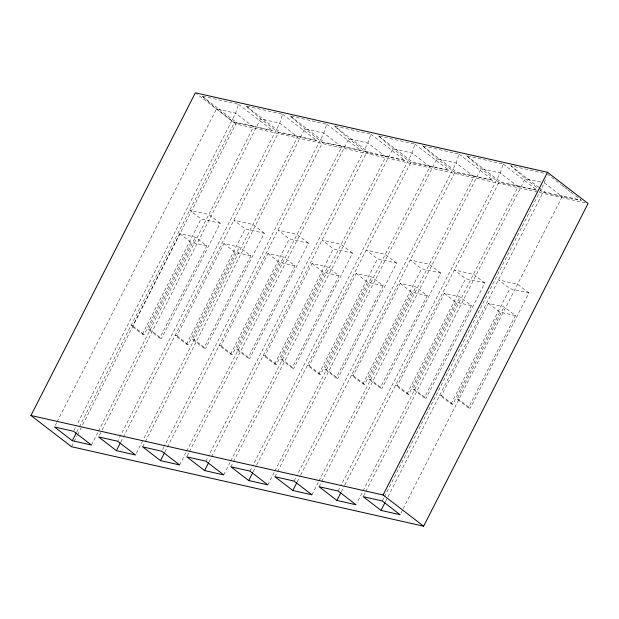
<?xml version="1.0" encoding="UTF-8"?>
<svg xmlns="http://www.w3.org/2000/svg" width="619" height="619" viewBox="0 0 619 619"><rect width="100%" height="100%" fill="white"/><g stroke="black" fill="none" stroke-linecap="round" stroke-linejoin="round"><path stroke-width="0.46" stroke-dasharray="3.1 2.32" d="M238.547 104.317L272.615 130.539L234.377 122.632L216.526 108.898L202.088 96.084L238.547 104.317L235.63 113.207L77.066 424.41M282.651 114.267L316.719 140.498L278.48 132.59L260.63 118.856L246.184 106.035L282.651 114.267L279.734 123.166L117.664 441.239M326.755 124.226L360.823 150.456L322.576 142.548L304.734 128.806L290.288 115.993L326.755 124.226L323.83 133.116L164.391 446.036M370.851 134.184L404.927 160.406L366.68 152.506L348.837 138.764L334.392 125.951L370.851 134.184L367.934 143.074L208.495 455.994M414.954 144.134L449.023 170.364L410.784 162.457L392.941 148.722L378.495 135.901L414.954 144.134L412.037 153.032L252.598 465.952M459.058 154.092L493.126 180.322L454.888 172.415L437.037 158.673L422.599 145.86L459.058 154.092L456.141 162.983L296.702 475.903M503.162 164.05L537.23 190.273L498.991 182.373L481.141 168.631L466.695 155.818L503.162 164.05L500.245 172.941L340.798 485.861M384.469 496.678L544.341 182.899L546.097 177.56M236.551 122.547L81.592 426.917M55.339 425.253L56.654 422.676M57.087 421.818L216.526 108.898L235.63 113.207L253.473 126.949L98.421 431.265M74.001 430.422L76.624 425.268M76.686 432.108L78.884 427.814M79.317 426.955L234.377 122.632L236.156 122.314L272.615 130.539M206.723 245.936L191.101 242.408L144.119 334.6L142.385 334.214L131.027 325.47L132.768 325.857L179.742 233.665L195.364 237.193L206.723 245.936L159.748 338.129L148.39 329.385L195.364 237.193M71.51 446.709L73.7 442.407M74.141 441.548L77.213 435.528M77.646 434.662L81.159 427.783M142.385 334.214L201.105 218.964L220.202 223.273L161.482 338.523L159.748 338.129M91.403 445.022L97.98 432.124M99.442 435.211L101.632 430.909M102.065 430.05L260.63 118.856L279.734 123.166L297.577 136.9L143.399 439.498M120.79 442.067L278.48 132.59L280.26 132.265L316.719 140.498M250.827 255.887L235.197 252.359L188.222 344.559L186.489 344.164L175.131 335.421L176.864 335.815L223.846 243.615L239.468 247.143L250.827 255.887L203.852 348.087L192.494 339.344L239.468 247.143M186.489 344.164L245.209 228.922L264.305 233.231L205.585 348.474L203.852 348.087M136.389 453.263L142.958 440.357M142.664 446.887L144.854 442.585M145.295 441.726L304.734 128.806L323.83 133.116L341.68 146.858L186.621 451.174M162.642 449.479L163.958 446.895M164.894 452.025L322.576 142.548L324.356 142.223L404.927 160.406M294.93 265.845L279.301 262.317L232.326 354.517L230.585 354.122L219.234 345.379L220.968 345.773L267.942 253.573L283.572 257.102L294.93 265.845L247.948 358.037L236.597 349.302L283.572 257.102M230.585 354.122L289.313 238.88L308.409 243.19L249.689 358.432L247.948 358.037M179.611 464.939L186.187 452.032M187.209 455.979L188.957 452.543M189.399 451.684L348.837 138.764L367.934 143.074L385.784 156.816L230.725 461.132M205.864 461.155L208.054 456.853M208.998 461.975L211.187 457.681M211.628 456.822L366.68 152.506L368.46 152.181L334.392 125.951M339.034 275.803L323.404 272.275L276.43 364.467L274.689 364.08L263.338 355.337L265.071 355.724L312.046 263.532L327.675 267.06L339.034 275.803L292.052 367.996L280.701 359.252L327.675 267.06M274.689 364.08L333.409 248.83L352.513 253.14L293.793 368.39L292.052 367.996M223.714 474.889L230.283 461.991M230.872 466.796L233.061 462.501M233.495 461.635L392.941 148.722L412.037 153.032L429.88 166.766L274.828 471.082M249.968 471.105L252.157 466.811M253.101 471.933L256.165 465.914M256.606 465.055L410.784 162.457L412.564 162.132L449.023 170.364M383.13 285.754L367.508 282.225L320.526 374.425L318.793 374.031L307.434 365.287L309.175 365.682L356.149 273.482L371.779 277.01L383.13 285.754L336.156 377.954L324.797 369.21L371.779 277.01M318.793 374.031L377.513 258.788L396.617 263.098L337.889 378.341L336.156 377.954M267.818 484.847L274.387 471.949M274.975 476.754L277.165 472.452M277.598 471.593L437.037 158.673L456.141 162.983L473.984 176.725L318.932 481.04M294.071 481.064L296.261 476.762M297.197 481.892L300.269 475.872M300.702 475.013L454.888 172.415L456.667 172.09L493.126 180.322M427.234 295.712L411.612 292.183L364.63 384.384L362.896 383.989L351.538 375.246L353.279 375.64L400.253 283.44L415.875 286.968L427.234 295.712L380.259 387.904L368.901 379.168L415.875 286.968M362.896 383.989L421.616 268.747L440.713 273.056L381.993 388.299L380.259 387.904M311.914 494.805L318.491 481.899M319.071 486.704L321.261 482.41M321.702 481.551L481.141 168.631L500.245 172.941L518.088 186.683L356.9 503.038M338.175 491.022L340.365 486.72M341.301 491.842L344.373 485.822M344.806 484.963L498.991 182.373L500.771 182.048L537.23 190.273M471.338 305.67L455.708 302.142L408.733 394.334L407 393.947L395.642 385.204L397.375 385.591L444.357 293.398L459.979 296.927L471.338 305.67L424.363 397.862L413.005 389.119L459.979 296.927M407 393.947L465.72 278.697L484.816 283.007L426.096 398.257L424.363 397.862M363.616 495.804L365.365 492.368M365.806 491.501L525.245 178.589L510.799 165.768L545.393 173.583M382.279 500.972L384.028 497.537M385.405 501.8L387.595 497.498M388.036 496.639L543.087 192.323L544.867 191.998L581.334 200.231L573.759 194.405M515.441 315.62L499.812 312.092L452.837 404.292L451.096 403.898L439.745 395.154L441.479 395.549L488.453 303.349L504.083 306.877L515.441 315.62L468.459 407.82L457.108 399.077L504.083 306.877M451.096 403.898L509.824 288.655L528.92 292.965L470.2 408.207L468.459 407.82M400.996 512.996L402.752 509.553M403.186 508.694L562.191 196.633L581.334 200.231M540.704 182.079L525.245 178.589L537.888 188.315M585.226 202.877L235.924 124.024L196.13 93.392M148.39 329.385L150.131 329.78L161.482 338.523M192.494 339.344L194.227 339.73L205.585 348.474M236.597 349.302L238.33 349.689L249.689 358.432M280.701 359.252L282.434 359.647L293.793 368.39M324.797 369.21L326.538 369.605L337.889 378.341M368.901 379.168L370.642 379.555L381.993 388.299M413.005 389.119L414.738 389.513L426.096 398.257M457.108 399.077L458.841 399.472L470.2 408.207M547.266 174.001L560.891 184.493M561.65 185.073L563.917 186.822M564.675 187.41L566.95 189.159M567.708 189.739L569.975 191.488M570.733 192.068L573.001 193.817M544.341 182.899L562.191 196.633L543.087 192.323L538.631 188.888M510.799 165.768L538.816 187.34M539.567 187.921L544.867 191.998M466.695 155.818L500.771 182.048M422.599 145.86L456.667 172.09M378.495 135.901L412.564 162.132M528.92 292.965L517.561 284.222L498.465 279.912L509.824 288.655M290.288 115.993L324.356 142.223M484.816 283.007L473.458 274.263L454.361 269.954L465.72 278.697M246.184 106.035L280.26 132.265M488.453 303.349L499.812 312.092M440.713 273.056L429.362 264.313L410.258 260.003L421.616 268.747M202.088 96.084L236.156 122.314M444.357 293.398L455.708 302.142M396.617 263.098L385.258 254.355L366.154 250.045L377.513 258.788M400.253 283.44L411.612 292.183M352.513 253.14L341.154 244.397L322.058 240.087L333.409 248.83M356.149 273.482L367.508 282.225M308.409 243.19L297.05 234.446L277.954 230.136L289.313 238.88M312.046 263.532L323.404 272.275M264.305 233.231L252.947 224.488L233.85 220.178L245.209 228.922M267.942 253.573L279.301 262.317M220.202 223.273L208.851 214.53L189.747 210.22L201.105 218.964M441.479 395.549L452.837 404.292M223.846 243.615L235.197 252.359M397.375 385.591L408.733 394.334M179.742 233.665L191.101 242.408M353.279 375.64L364.63 384.384M309.175 365.682L320.526 374.425M265.071 355.724L276.43 364.467M220.968 345.773L232.326 354.517M176.864 335.815L188.222 344.559M132.768 325.857L144.119 334.6"/><path stroke-width="0.93" d="M30.95 415.488L195.364 92.804L547.49 172.291L588.05 203.512L423.636 526.196L71.51 446.709L30.95 415.488L383.076 494.976L423.636 526.196M72.307 440.713L91.403 445.022L73.56 431.288L54.464 426.971L72.307 440.713L76.253 432.975M116.411 450.671L135.507 454.98L117.664 441.239L98.56 436.929L116.411 450.671L120.357 442.925M160.514 460.621L179.611 464.939L161.768 451.197L142.664 446.887L160.514 460.621L164.453 452.884M204.61 470.579L223.714 474.889L205.864 461.155L186.768 456.837L204.61 470.579L208.557 462.842M248.714 480.537L267.818 484.847L249.968 471.105L230.872 466.796L248.714 480.537L252.66 472.792M292.818 490.488L311.914 494.805L294.071 481.064L274.975 476.754L292.818 490.488L296.764 482.75M336.922 500.446L356.018 504.756L338.175 491.022L319.071 486.704L336.922 500.446L340.868 492.709M383.076 494.976L547.49 172.291M381.025 510.404L400.122 514.714L382.279 500.972L363.175 496.662L381.025 510.404L384.964 502.659"/></g></svg>
